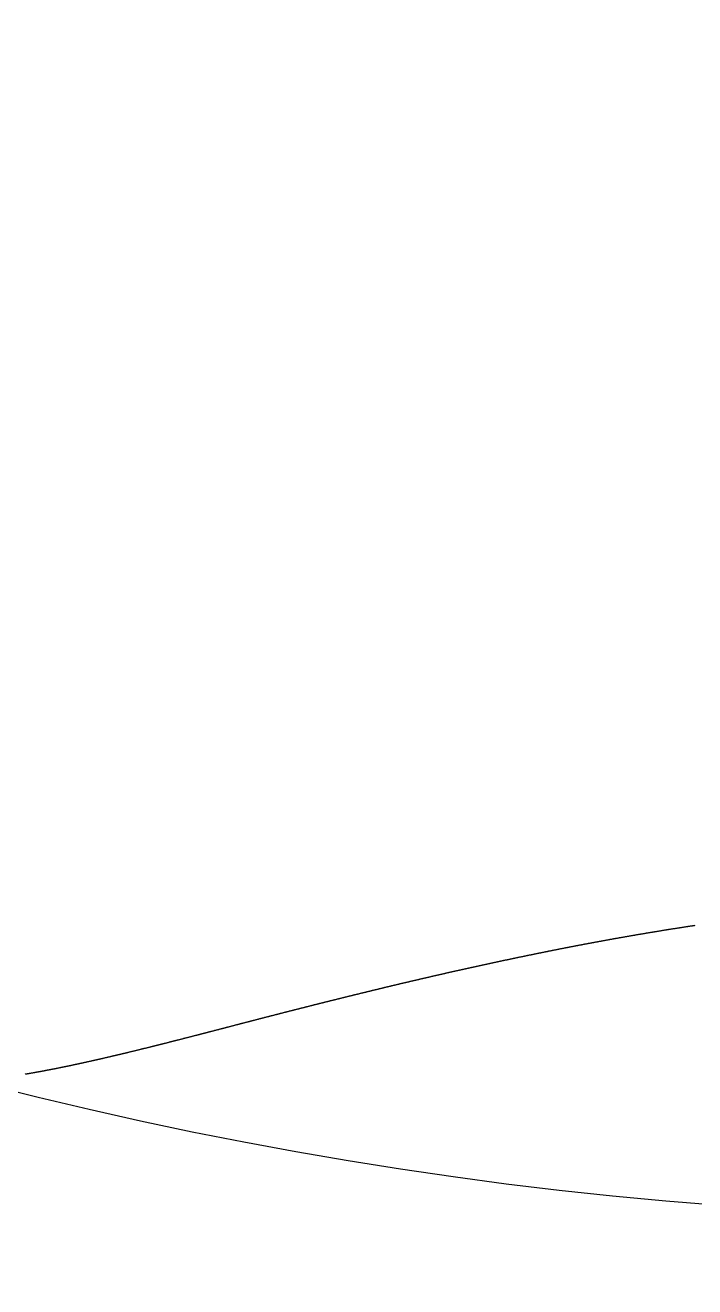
# Model space of a CAD drawing. Header units: millimetres. Extents: x 88 to 97873, y 32 to 55088.
# Drawn here: x 48449.294 to 48451.099, y 5102.381 to 5105.784 of the extents above; entities that cross this region are included whole.
import ezdxf

# ---------------------------------------------------------------- set-up
doc = ezdxf.new("R2010")
doc.units = ezdxf.units.MM
doc.header["$LTSCALE"] = 0.3

msp = doc.modelspace()

# ---------------------------------------------------------------- linework, layer by layer
msp.add_lwpolyline([(48449.2935, 5102.9549), (48449.2945, 5102.9551), (48449.2956, 5102.9553), (48449.2966, 5102.9555), (48449.2977, 5102.9557), (48449.2987, 5102.9558), (48449.2998, 5102.956), (48449.3008, 5102.9562), (48449.3019, 5102.9564), (48449.3029, 5102.9566), (48449.304, 5102.9567), (48449.305, 5102.9569), (48449.3061, 5102.9571), (48449.3071, 5102.9573), (48449.3082, 5102.9575), (48449.3093, 5102.9577), (48449.3103, 5102.9578), (48449.3114, 5102.958), (48449.3124, 5102.9582), (48449.3135, 5102.9584), (48449.3145, 5102.9586), (48449.3156, 5102.9588), (48449.3167, 5102.959), (48449.3177, 5102.9591), (48449.3188, 5102.9593), (48449.3198, 5102.9595), (48449.3209, 5102.9597), (48449.322, 5102.9599), (48449.323, 5102.9601), (48449.3241, 5102.9603), (48449.3251, 5102.9605), (48449.3262, 5102.9607), (48449.3273, 5102.9609), (48449.3283, 5102.9611), (48449.3294, 5102.9613), (48449.3305, 5102.9615), (48449.3315, 5102.9616), (48449.3326, 5102.9618), (48449.3337, 5102.962), (48449.3347, 5102.9622), (48449.3358, 5102.9624), (48449.3369, 5102.9626), (48449.3379, 5102.9628), (48449.339, 5102.963), (48449.3401, 5102.9632), (48449.3411, 5102.9634), (48449.3422, 5102.9636), (48449.3433, 5102.9638), (48449.3444, 5102.964), (48449.3454, 5102.9642), (48449.3465, 5102.9644), (48449.3476, 5102.9646), (48449.3487, 5102.9648), (48449.3497, 5102.965), (48449.3508, 5102.9652), (48449.3519, 5102.9655), (48449.353, 5102.9657), (48449.354, 5102.9659), (48449.3551, 5102.9661), (48449.3562, 5102.9663), (48449.3573, 5102.9665), (48449.3584, 5102.9667), (48449.3594, 5102.9669), (48449.3605, 5102.9671), (48449.3616, 5102.9673), (48449.3627, 5102.9675), (48449.3638, 5102.9677), (48449.3648, 5102.968), (48449.3659, 5102.9682), (48449.367, 5102.9684), (48449.3681, 5102.9686), (48449.3692, 5102.9688), (48449.3703, 5102.969), (48449.3713, 5102.9692), (48449.3724, 5102.9694), (48449.3735, 5102.9697), (48449.3746, 5102.9699), (48449.3757, 5102.9701), (48449.3768, 5102.9703), (48449.3779, 5102.9705), (48449.379, 5102.9707), (48449.38, 5102.971), (48449.3811, 5102.9712), (48449.3822, 5102.9714), (48449.3833, 5102.9716), (48449.3844, 5102.9718), (48449.3855, 5102.972), (48449.3866, 5102.9723), (48449.3877, 5102.9725), (48449.3888, 5102.9727), (48449.3899, 5102.9729), (48449.391, 5102.9731), (48449.3921, 5102.9734), (48449.3932, 5102.9736), (48449.3943, 5102.9738), (48449.3954, 5102.974), (48449.3965, 5102.9743), (48449.3976, 5102.9745), (48449.3987, 5102.9747), (48449.3998, 5102.9749), (48449.4009, 5102.9752), (48449.402, 5102.9754), (48449.4031, 5102.9756), (48449.4042, 5102.9758), (48449.4053, 5102.9761), (48449.4064, 5102.9763), (48449.4075, 5102.9765), (48449.4086, 5102.9768), (48449.4097, 5102.977), (48449.4108, 5102.9772), (48449.4119, 5102.9775), (48449.413, 5102.9777), (48449.4141, 5102.9779), (48449.4152, 5102.9781), (48449.4163, 5102.9784), (48449.4174, 5102.9786), (48449.4185, 5102.9788), (48449.4196, 5102.9791), (48449.4207, 5102.9793), (48449.4218, 5102.9795), (48449.4229, 5102.9798), (48449.4241, 5102.98), (48449.4252, 5102.9803), (48449.4263, 5102.9805), (48449.4274, 5102.9807), (48449.4285, 5102.981), (48449.4296, 5102.9812), (48449.4307, 5102.9814), (48449.4318, 5102.9817), (48449.433, 5102.9819), (48449.4341, 5102.9822), (48449.4352, 5102.9824), (48449.4363, 5102.9826), (48449.4374, 5102.9829), (48449.4385, 5102.9831), (48449.4396, 5102.9834), (48449.4408, 5102.9836), (48449.4419, 5102.9838), (48449.443, 5102.9841), (48449.4441, 5102.9843), (48449.4452, 5102.9846), (48449.4464, 5102.9848), (48449.4475, 5102.9851), (48449.4486, 5102.9853), (48449.4497, 5102.9855), (48449.4508, 5102.9858), (48449.452, 5102.986), (48449.4531, 5102.9863), (48449.4542, 5102.9865), (48449.4553, 5102.9868), (48449.4565, 5102.987), (48449.4576, 5102.9873), (48449.4587, 5102.9875), (48449.4598, 5102.9878), (48449.461, 5102.988), (48449.4621, 5102.9883), (48449.4632, 5102.9885), (48449.4643, 5102.9888), (48449.4655, 5102.989), (48449.4666, 5102.9893), (48449.4677, 5102.9895), (48449.4688, 5102.9898), (48449.47, 5102.99), (48449.4711, 5102.9903), (48449.4722, 5102.9905), (48449.4734, 5102.9908), (48449.4745, 5102.991), (48449.4756, 5102.9913), (48449.4768, 5102.9915), (48449.4779, 5102.9918), (48449.479, 5102.9921), (48449.4802, 5102.9923), (48449.4813, 5102.9926), (48449.4824, 5102.9928), (48449.4836, 5102.9931), (48449.4847, 5102.9933), (48449.4858, 5102.9936), (48449.487, 5102.9938), (48449.4881, 5102.9941), (48449.4893, 5102.9944), (48449.4904, 5102.9946), (48449.4915, 5102.9949), (48449.4927, 5102.9951), (48449.4938, 5102.9954), (48449.495, 5102.9957), (48449.4961, 5102.9959), (48449.4972, 5102.9962), (48449.4984, 5102.9964), (48449.4995, 5102.9967), (48449.5007, 5102.997), (48449.5018, 5102.9972), (48449.5029, 5102.9975), (48449.5041, 5102.9978), (48449.5052, 5102.998), (48449.5064, 5102.9983), (48449.5075, 5102.9985), (48449.5087, 5102.9988), (48449.5098, 5102.9991), (48449.511, 5102.9993), (48449.5121, 5102.9996), (48449.5133, 5102.9999), (48449.5144, 5103.0001), (48449.5155, 5103.0004), (48449.5167, 5103.0007), (48449.5178, 5103.0009), (48449.519, 5103.0012), (48449.5201, 5103.0015), (48449.5213, 5103.0017), (48449.5224, 5103.002), (48449.5236, 5103.0023), (48449.5247, 5103.0026), (48449.5259, 5103.0028), (48449.5271, 5103.0031), (48449.5282, 5103.0034), (48449.5294, 5103.0036), (48449.5305, 5103.0039), (48449.5317, 5103.0042), (48449.5328, 5103.0045), (48449.534, 5103.0047), (48449.5351, 5103.005), (48449.5363, 5103.0053), (48449.5374, 5103.0055), (48449.5386, 5103.0058), (48449.5398, 5103.0061), (48449.5409, 5103.0064), (48449.5421, 5103.0066), (48449.5432, 5103.0069), (48449.5444, 5103.0072), (48449.5456, 5103.0075), (48449.5467, 5103.0077), (48449.5479, 5103.008), (48449.549, 5103.0083), (48449.5502, 5103.0086), (48449.5514, 5103.0088), (48449.5525, 5103.0091), (48449.5537, 5103.0094), (48449.5549, 5103.0097), (48449.556, 5103.01), (48449.5572, 5103.0102), (48449.5583, 5103.0105), (48449.5595, 5103.0108), (48449.5607, 5103.0111), (48449.5618, 5103.0114), (48449.563, 5103.0116), (48449.5642, 5103.0119), (48449.5653, 5103.0122), (48449.5665, 5103.0125), (48449.5677, 5103.0128), (48449.5688, 5103.013), (48449.57, 5103.0133), (48449.5712, 5103.0136), (48449.5724, 5103.0139), (48449.5735, 5103.0142), (48449.5747, 5103.0145), (48449.5759, 5103.0147), (48449.577, 5103.015), (48449.5782, 5103.0153), (48449.5794, 5103.0156), (48449.5805, 5103.0159), (48449.5817, 5103.0162), (48449.5829, 5103.0164), (48449.5841, 5103.0167), (48449.5852, 5103.017), (48449.5864, 5103.0173), (48449.5876, 5103.0176), (48449.5888, 5103.0179), (48449.5899, 5103.0182), (48449.5911, 5103.0185), (48449.5923, 5103.0187), (48449.5935, 5103.019), (48449.5947, 5103.0193), (48449.5958, 5103.0196), (48449.597, 5103.0199), (48449.5982, 5103.0202), (48449.5994, 5103.0205), (48449.6005, 5103.0208), (48449.6017, 5103.0211), (48449.6029, 5103.0213), (48449.6041, 5103.0216), (48449.6053, 5103.0219), (48449.6065, 5103.0222), (48449.6076, 5103.0225), (48449.6088, 5103.0228), (48449.61, 5103.0231), (48449.6112, 5103.0234), (48449.6124, 5103.0237), (48449.6136, 5103.024), (48449.6147, 5103.0243), (48449.6159, 5103.0246), (48449.6171, 5103.0248), (48449.6183, 5103.0251), (48449.6195, 5103.0254), (48449.6207, 5103.0257), (48449.6219, 5103.026), (48449.623, 5103.0263), (48449.6242, 5103.0266), (48449.6254, 5103.0269), (48449.6266, 5103.0272), (48449.6278, 5103.0275), (48449.629, 5103.0278), (48449.6302, 5103.0281), (48449.6314, 5103.0284), (48449.6326, 5103.0287), (48449.6337, 5103.029), (48449.6349, 5103.0293), (48449.6361, 5103.0296), (48449.6373, 5103.0299), (48449.6385, 5103.0302), (48449.6397, 5103.0305), (48449.6409, 5103.0308), (48449.6421, 5103.0311), (48449.6433, 5103.0314), (48449.6445, 5103.0317), (48449.6457, 5103.032), (48449.6469, 5103.0323), (48449.6481, 5103.0326), (48449.6493, 5103.0329), (48449.6505, 5103.0332), (48449.6517, 5103.0335), (48449.6529, 5103.0338), (48449.6541, 5103.0341), (48449.6553, 5103.0344), (48449.6565, 5103.0347), (48449.6577, 5103.035), (48449.6589, 5103.0353), (48449.6601, 5103.0356), (48449.6613, 5103.0359), (48449.6625, 5103.0362), (48449.6637, 5103.0365), (48449.6649, 5103.0368), (48449.6661, 5103.0371), (48449.6673, 5103.0374), (48449.6685, 5103.0377), (48449.6697, 5103.038), (48449.6709, 5103.0383), (48449.6721, 5103.0386), (48449.6733, 5103.0389), (48449.6745, 5103.0392), (48449.6757, 5103.0395), (48449.6769, 5103.0398), (48449.6781, 5103.0401), (48449.6793, 5103.0404), (48449.6805, 5103.0408), (48449.6817, 5103.0411), (48449.6829, 5103.0414), (48449.6841, 5103.0417), (48449.6853, 5103.042), (48449.6865, 5103.0423), (48449.6878, 5103.0426), (48449.689, 5103.0429), (48449.6902, 5103.0432), (48449.6914, 5103.0435), (48449.6926, 5103.0438), (48449.6938, 5103.0441), (48449.695, 5103.0444), (48449.6962, 5103.0447), (48449.6974, 5103.0451), (48449.6986, 5103.0454), (48449.6999, 5103.0457), (48449.7011, 5103.046), (48449.7023, 5103.0463), (48449.7035, 5103.0466), (48449.7047, 5103.0469), (48449.7059, 5103.0472), (48449.7071, 5103.0475), (48449.7084, 5103.0478), (48449.7096, 5103.0482), (48449.7108, 5103.0485), (48449.712, 5103.0488), (48449.7132, 5103.0491), (48449.7144, 5103.0494), (48449.7156, 5103.0497), (48449.7169, 5103.05), (48449.7181, 5103.0503), (48449.7193, 5103.0507), (48449.7205, 5103.051), (48449.7217, 5103.0513), (48449.723, 5103.0516), (48449.7242, 5103.0519), (48449.7254, 5103.0522), (48449.7266, 5103.0525), (48449.7278, 5103.0528), (48449.7291, 5103.0532), (48449.7303, 5103.0535), (48449.7315, 5103.0538), (48449.7327, 5103.0541), (48449.7339, 5103.0544), (48449.7352, 5103.0547), (48449.7364, 5103.055), (48449.7376, 5103.0554), (48449.7388, 5103.0557), (48449.7401, 5103.056), (48449.7413, 5103.0563), (48449.7425, 5103.0566), (48449.7437, 5103.0569), (48449.745, 5103.0573), (48449.7462, 5103.0576), (48449.7474, 5103.0579), (48449.7486, 5103.0582), (48449.7499, 5103.0585), (48449.7511, 5103.0588), (48449.7523, 5103.0592), (48449.7536, 5103.0595), (48449.7548, 5103.0598), (48449.756, 5103.0601), (48449.7572, 5103.0604), (48449.7585, 5103.0607), (48449.7597, 5103.0611), (48449.7609, 5103.0614), (48449.7622, 5103.0617), (48449.7634, 5103.062), (48449.7646, 5103.0623), (48449.7659, 5103.0626), (48449.7671, 5103.063), (48449.7683, 5103.0633), (48449.7695, 5103.0636), (48449.7708, 5103.0639), (48449.772, 5103.0642), (48449.7732, 5103.0646), (48449.7745, 5103.0649), (48449.7757, 5103.0652), (48449.777, 5103.0655), (48449.7782, 5103.0658), (48449.7794, 5103.0662), (48449.7807, 5103.0665), (48449.7819, 5103.0668), (48449.7831, 5103.0671), (48449.7844, 5103.0674), (48449.7856, 5103.0678), (48449.7868, 5103.0681), (48449.7881, 5103.0684), (48449.7893, 5103.0687), (48449.7906, 5103.069), (48449.7918, 5103.0694), (48449.793, 5103.0697), (48449.7943, 5103.07), (48449.7955, 5103.0703), (48449.7967, 5103.0707), (48449.798, 5103.071), (48449.7992, 5103.0713), (48449.8005, 5103.0716), (48449.8017, 5103.0719), (48449.803, 5103.0723), (48449.8042, 5103.0726), (48449.8054, 5103.0729), (48449.8067, 5103.0732), (48449.8079, 5103.0736), (48449.8092, 5103.0739), (48449.8104, 5103.0742), (48449.8117, 5103.0745), (48449.8129, 5103.0748), (48449.8141, 5103.0752), (48449.8154, 5103.0755), (48449.8166, 5103.0758), (48449.8179, 5103.0761), (48449.8191, 5103.0765), (48449.8204, 5103.0768), (48449.8216, 5103.0771), (48449.8229, 5103.0774), (48449.8241, 5103.0778), (48449.8254, 5103.0781), (48449.8266, 5103.0784), (48449.8279, 5103.0787), (48449.8291, 5103.0791), (48449.8303, 5103.0794), (48449.8316, 5103.0797), (48449.8328, 5103.08), (48449.8341, 5103.0804), (48449.8353, 5103.0807), (48449.8366, 5103.081), (48449.8378, 5103.0813), (48449.8391, 5103.0817), (48449.8403, 5103.082), (48449.8416, 5103.0823), (48449.8429, 5103.0826), (48449.8441, 5103.083), (48449.8454, 5103.0833), (48449.8466, 5103.0836), (48449.8479, 5103.0839), (48449.8491, 5103.0843), (48449.8504, 5103.0846), (48449.8516, 5103.0849), (48449.8529, 5103.0852), (48449.8541, 5103.0856), (48449.8554, 5103.0859), (48449.8566, 5103.0862), (48449.8579, 5103.0865), (48449.8591, 5103.0869), (48449.8604, 5103.0872), (48449.8617, 5103.0875), (48449.8629, 5103.0879), (48449.8642, 5103.0882), (48449.8654, 5103.0885), (48449.8667, 5103.0888), (48449.8679, 5103.0892), (48449.8692, 5103.0895), (48449.8705, 5103.0898), (48449.8717, 5103.0901), (48449.873, 5103.0905), (48449.8742, 5103.0908), (48449.8755, 5103.0911), (48449.8768, 5103.0915), (48449.878, 5103.0918), (48449.8793, 5103.0921), (48449.8805, 5103.0924), (48449.8818, 5103.0928), (48449.8831, 5103.0931), (48449.8843, 5103.0934), (48449.8856, 5103.0937), (48449.8868, 5103.0941), (48449.8881, 5103.0944), (48449.8894, 5103.0947), (48449.8906, 5103.0951), (48449.8919, 5103.0954), (48449.8932, 5103.0957), (48449.8944, 5103.096), (48449.8957, 5103.0964), (48449.897, 5103.0967), (48449.8982, 5103.097), (48449.8995, 5103.0974), (48449.9008, 5103.0977), (48449.902, 5103.098), (48449.9033, 5103.0983), (48449.9045, 5103.0987), (48449.9058, 5103.099), (48449.9071, 5103.0993), (48449.9084, 5103.0997), (48449.9096, 5103.1), (48449.9109, 5103.1003), (48449.9122, 5103.1006), (48449.9134, 5103.101), (48449.9147, 5103.1013), (48449.916, 5103.1016), (48449.9172, 5103.102), (48449.9185, 5103.1023), (48449.9198, 5103.1026), (48449.921, 5103.1029), (48449.9223, 5103.1033), (48449.9236, 5103.1036), (48449.9248, 5103.1039), (48449.9261, 5103.1043), (48449.9274, 5103.1046), (48449.9287, 5103.1049), (48449.9299, 5103.1052), (48449.9312, 5103.1056), (48449.9325, 5103.1059), (48449.9337, 5103.1062), (48449.935, 5103.1066), (48449.9363, 5103.1069), (48449.9376, 5103.1072), (48449.9388, 5103.1075), (48449.9401, 5103.1079), (48449.9414, 5103.1082), (48449.9427, 5103.1085), (48449.9439, 5103.1089), (48449.9452, 5103.1092), (48449.9465, 5103.1095), (48449.9478, 5103.1098), (48449.949, 5103.1102), (48449.9503, 5103.1105), (48449.9516, 5103.1108), (48449.9529, 5103.1112), (48449.9541, 5103.1115), (48449.9554, 5103.1118), (48449.9567, 5103.1121), (48449.958, 5103.1125), (48449.9593, 5103.1128), (48449.9605, 5103.1131), (48449.9618, 5103.1135), (48449.9631, 5103.1138), (48449.9644, 5103.1141), (48449.9657, 5103.1145), (48449.9669, 5103.1148), (48449.9682, 5103.1151), (48449.9695, 5103.1154), (48449.9708, 5103.1158), (48449.9721, 5103.1161), (48449.9733, 5103.1164), (48449.9746, 5103.1168), (48449.9759, 5103.1171), (48449.9772, 5103.1174), (48449.9785, 5103.1177), (48449.9797, 5103.1181), (48449.981, 5103.1184), (48449.9823, 5103.1187), (48449.9836, 5103.1191), (48449.9849, 5103.1194), (48449.9862, 5103.1197), (48449.9874, 5103.12), (48449.9887, 5103.1204), (48449.99, 5103.1207), (48449.9913, 5103.121), (48449.9926, 5103.1214), (48449.9939, 5103.1217), (48449.9951, 5103.122), (48449.9964, 5103.1223), (48449.9977, 5103.1227), (48449.999, 5103.123), (48450.0003, 5103.1233), (48450.0016, 5103.1237), (48450.0029, 5103.124), (48450.0042, 5103.1243), (48450.0054, 5103.1247), (48450.0067, 5103.125), (48450.008, 5103.1253), (48450.0093, 5103.1256), (48450.0106, 5103.126), (48450.0119, 5103.1263), (48450.0132, 5103.1266), (48450.0145, 5103.127), (48450.0157, 5103.1273), (48450.017, 5103.1276), (48450.0183, 5103.1279), (48450.0196, 5103.1283), (48450.0209, 5103.1286), (48450.0222, 5103.1289), (48450.0235, 5103.1293), (48450.0248, 5103.1296), (48450.0261, 5103.1299), (48450.0274, 5103.1302), (48450.0287, 5103.1306), (48450.0299, 5103.1309), (48450.0312, 5103.1312), (48450.0325, 5103.1316), (48450.0338, 5103.1319), (48450.0351, 5103.1322), (48450.0364, 5103.1325), (48450.0377, 5103.1329), (48450.039, 5103.1332), (48450.0403, 5103.1335), (48450.0416, 5103.1339), (48450.0429, 5103.1342), (48450.0442, 5103.1345), (48450.0455, 5103.1348), (48450.0468, 5103.1352), (48450.0481, 5103.1355), (48450.0494, 5103.1358), (48450.0507, 5103.1362), (48450.0519, 5103.1365), (48450.0532, 5103.1368), (48450.0545, 5103.1371), (48450.0558, 5103.1375), (48450.0571, 5103.1378), (48450.0584, 5103.1381), (48450.0597, 5103.1384), (48450.061, 5103.1388), (48450.0623, 5103.1391), (48450.0636, 5103.1394), (48450.0649, 5103.1398), (48450.0662, 5103.1401), (48450.0675, 5103.1404), (48450.0688, 5103.1407), (48450.0701, 5103.1411), (48450.0714, 5103.1414), (48450.0727, 5103.1417), (48450.074, 5103.1421), (48450.0753, 5103.1424), (48450.0766, 5103.1427), (48450.0779, 5103.143), (48450.0792, 5103.1434), (48450.0805, 5103.1437), (48450.0818, 5103.144), (48450.0831, 5103.1443), (48450.0844, 5103.1447), (48450.0857, 5103.145), (48450.087, 5103.1453), (48450.0883, 5103.1457), (48450.0896, 5103.146), (48450.091, 5103.1463), (48450.0923, 5103.1466), (48450.0936, 5103.147), (48450.0949, 5103.1473), (48450.0962, 5103.1476), (48450.0975, 5103.148), (48450.0988, 5103.1483), (48450.1001, 5103.1486), (48450.1014, 5103.1489), (48450.1027, 5103.1493), (48450.104, 5103.1496), (48450.1053, 5103.1499), (48450.1066, 5103.1502), (48450.1079, 5103.1506), (48450.1092, 5103.1509), (48450.1105, 5103.1512), (48450.1118, 5103.1515), (48450.1131, 5103.1519), (48450.1145, 5103.1522), (48450.1158, 5103.1525), (48450.1171, 5103.1529), (48450.1184, 5103.1532), (48450.1197, 5103.1535), (48450.121, 5103.1538), (48450.1223, 5103.1542), (48450.1236, 5103.1545), (48450.1249, 5103.1548), (48450.1262, 5103.1551), (48450.1275, 5103.1555), (48450.1289, 5103.1558), (48450.1302, 5103.1561), (48450.1315, 5103.1564), (48450.1328, 5103.1568), (48450.1341, 5103.1571), (48450.1354, 5103.1574), (48450.1367, 5103.1577), (48450.138, 5103.1581), (48450.1393, 5103.1584), (48450.1407, 5103.1587), (48450.142, 5103.1591), (48450.1433, 5103.1594), (48450.1446, 5103.1597), (48450.1459, 5103.16), (48450.1472, 5103.1604), (48450.1485, 5103.1607), (48450.1499, 5103.161), (48450.1512, 5103.1613), (48450.1525, 5103.1617), (48450.1538, 5103.162), (48450.1551, 5103.1623), (48450.1564, 5103.1626), (48450.1577, 5103.163), (48450.1591, 5103.1633), (48450.1604, 5103.1636), (48450.1617, 5103.1639), (48450.163, 5103.1643), (48450.1643, 5103.1646), (48450.1656, 5103.1649), (48450.167, 5103.1652), (48450.1683, 5103.1656), (48450.1696, 5103.1659), (48450.1709, 5103.1662), (48450.1722, 5103.1665), (48450.1735, 5103.1669), (48450.1749, 5103.1672), (48450.1762, 5103.1675), (48450.1775, 5103.1678), (48450.1788, 5103.1682), (48450.1801, 5103.1685), (48450.1815, 5103.1688), (48450.1828, 5103.1691), (48450.1841, 5103.1695), (48450.1854, 5103.1698), (48450.1867, 5103.1701), (48450.1881, 5103.1704), (48450.1894, 5103.1707), (48450.1907, 5103.1711), (48450.192, 5103.1714), (48450.1933, 5103.1717), (48450.1947, 5103.172), (48450.196, 5103.1724), (48450.1973, 5103.1727), (48450.1986, 5103.173), (48450.1999, 5103.1733), (48450.2013, 5103.1737), (48450.2026, 5103.174), (48450.2039, 5103.1743), (48450.2052, 5103.1746), (48450.2066, 5103.175), (48450.2079, 5103.1753), (48450.2092, 5103.1756), (48450.2105, 5103.1759), (48450.2119, 5103.1762), (48450.2132, 5103.1766), (48450.2145, 5103.1769), (48450.2158, 5103.1772), (48450.2172, 5103.1775), (48450.2185, 5103.1779), (48450.2198, 5103.1782), (48450.2211, 5103.1785), (48450.2225, 5103.1788), (48450.2238, 5103.1791), (48450.2251, 5103.1795), (48450.2264, 5103.1798), (48450.2278, 5103.1801), (48450.2291, 5103.1804), (48450.2304, 5103.1808), (48450.2317, 5103.1811), (48450.2331, 5103.1814), (48450.2344, 5103.1817), (48450.2357, 5103.182), (48450.2371, 5103.1824), (48450.2384, 5103.1827), (48450.2397, 5103.183), (48450.241, 5103.1833), (48450.2424, 5103.1837), (48450.2437, 5103.184), (48450.245, 5103.1843), (48450.2464, 5103.1846), (48450.2477, 5103.1849), (48450.249, 5103.1853), (48450.2504, 5103.1856), (48450.2517, 5103.1859), (48450.253, 5103.1862), (48450.2543, 5103.1865), (48450.2557, 5103.1869), (48450.257, 5103.1872), (48450.2583, 5103.1875), (48450.2597, 5103.1878), (48450.261, 5103.1881), (48450.2623, 5103.1885), (48450.2637, 5103.1888), (48450.265, 5103.1891), (48450.2663, 5103.1894), (48450.2677, 5103.1897), (48450.269, 5103.1901), (48450.2703, 5103.1904), (48450.2717, 5103.1907), (48450.273, 5103.191), (48450.2743, 5103.1913), (48450.2757, 5103.1917), (48450.277, 5103.192), (48450.2783, 5103.1923), (48450.2797, 5103.1926), (48450.281, 5103.1929), (48450.2823, 5103.1933), (48450.2837, 5103.1936), (48450.285, 5103.1939), (48450.2863, 5103.1942), (48450.2877, 5103.1945), (48450.289, 5103.1948), (48450.2904, 5103.1952), (48450.2917, 5103.1955), (48450.293, 5103.1958), (48450.2944, 5103.1961), (48450.2957, 5103.1964), (48450.297, 5103.1968), (48450.2984, 5103.1971), (48450.2997, 5103.1974), (48450.3011, 5103.1977), (48450.3024, 5103.198), (48450.3037, 5103.1983), (48450.3051, 5103.1987), (48450.3064, 5103.199), (48450.3077, 5103.1993), (48450.3091, 5103.1996), (48450.3104, 5103.1999), (48450.3118, 5103.2002), (48450.3131, 5103.2006), (48450.3144, 5103.2009), (48450.3158, 5103.2012), (48450.3171, 5103.2015), (48450.3185, 5103.2018), (48450.3198, 5103.2021), (48450.3211, 5103.2025), (48450.3225, 5103.2028), (48450.3238, 5103.2031), (48450.3252, 5103.2034), (48450.3265, 5103.2037), (48450.3279, 5103.204), (48450.3292, 5103.2044), (48450.3305, 5103.2047), (48450.3319, 5103.205), (48450.3332, 5103.2053), (48450.3346, 5103.2056), (48450.3359, 5103.2059), (48450.3373, 5103.2063), (48450.3386, 5103.2066), (48450.3399, 5103.2069), (48450.3413, 5103.2072), (48450.3426, 5103.2075), (48450.344, 5103.2078), (48450.3453, 5103.2081), (48450.3467, 5103.2085), (48450.348, 5103.2088), (48450.3493, 5103.2091), (48450.3507, 5103.2094), (48450.352, 5103.2097), (48450.3534, 5103.21), (48450.3547, 5103.2103), (48450.3561, 5103.2107), (48450.3574, 5103.211), (48450.3588, 5103.2113), (48450.3601, 5103.2116), (48450.3615, 5103.2119), (48450.3628, 5103.2122), (48450.3642, 5103.2125), (48450.3655, 5103.2129), (48450.3668, 5103.2132), (48450.3682, 5103.2135), (48450.3695, 5103.2138), (48450.3709, 5103.2141), (48450.3722, 5103.2144), (48450.3736, 5103.2147), (48450.3749, 5103.215), (48450.3763, 5103.2154), (48450.3776, 5103.2157), (48450.379, 5103.216), (48450.3803, 5103.2163), (48450.3817, 5103.2166), (48450.383, 5103.2169), (48450.3844, 5103.2172), (48450.3857, 5103.2175), (48450.3871, 5103.2179), (48450.3884, 5103.2182), (48450.3898, 5103.2185), (48450.3911, 5103.2188), (48450.3925, 5103.2191), (48450.3938, 5103.2194), (48450.3952, 5103.2197), (48450.3965, 5103.22), (48450.3979, 5103.2203), (48450.3992, 5103.2206), (48450.4006, 5103.221), (48450.4019, 5103.2213), (48450.4033, 5103.2216), (48450.4046, 5103.2219), (48450.406, 5103.2222), (48450.4073, 5103.2225), (48450.4087, 5103.2228), (48450.41, 5103.2231), (48450.4114, 5103.2234), (48450.4128, 5103.2237), (48450.4141, 5103.2241), (48450.4155, 5103.2244), (48450.4168, 5103.2247), (48450.4182, 5103.225), (48450.4195, 5103.2253), (48450.4209, 5103.2256), (48450.4222, 5103.2259), (48450.4236, 5103.2262), (48450.4249, 5103.2265), (48450.4263, 5103.2268), (48450.4277, 5103.2271), (48450.429, 5103.2275), (48450.4304, 5103.2278), (48450.4317, 5103.2281), (48450.4331, 5103.2284), (48450.4344, 5103.2287), (48450.4358, 5103.229), (48450.4371, 5103.2293), (48450.4385, 5103.2296), (48450.4399, 5103.2299), (48450.4412, 5103.2302), (48450.4426, 5103.2305), (48450.4439, 5103.2308), (48450.4453, 5103.2311), (48450.4466, 5103.2314), (48450.448, 5103.2318), (48450.4494, 5103.2321), (48450.4507, 5103.2324), (48450.4521, 5103.2327), (48450.4534, 5103.233), (48450.4548, 5103.2333), (48450.4561, 5103.2336), (48450.4575, 5103.2339), (48450.4589, 5103.2342), (48450.4602, 5103.2345), (48450.4616, 5103.2348), (48450.4629, 5103.2351), (48450.4643, 5103.2354), (48450.4657, 5103.2357), (48450.467, 5103.236), (48450.4684, 5103.2363), (48450.4697, 5103.2366), (48450.4711, 5103.2369), (48450.4725, 5103.2372), (48450.4738, 5103.2375), (48450.4752, 5103.2378), (48450.4765, 5103.2382), (48450.4779, 5103.2385), (48450.4793, 5103.2388), (48450.4806, 5103.2391), (48450.482, 5103.2394), (48450.4833, 5103.2397), (48450.4847, 5103.24), (48450.4861, 5103.2403), (48450.4874, 5103.2406), (48450.4888, 5103.2409), (48450.4902, 5103.2412), (48450.4915, 5103.2415), (48450.4929, 5103.2418), (48450.4942, 5103.2421), (48450.4956, 5103.2424), (48450.497, 5103.2427), (48450.4983, 5103.243), (48450.4997, 5103.2433), (48450.5011, 5103.2436), (48450.5024, 5103.2439), (48450.5038, 5103.2442), (48450.5052, 5103.2445), (48450.5065, 5103.2448), (48450.5079, 5103.2451), (48450.5093, 5103.2454), (48450.5106, 5103.2457), (48450.512, 5103.246), (48450.5133, 5103.2463), (48450.5147, 5103.2466), (48450.5161, 5103.2469), (48450.5174, 5103.2472), (48450.5188, 5103.2475), (48450.5202, 5103.2478), (48450.5215, 5103.2481), (48450.5229, 5103.2484), (48450.5243, 5103.2487), (48450.5256, 5103.249), (48450.527, 5103.2493), (48450.5284, 5103.2496), (48450.5297, 5103.2499), (48450.5311, 5103.2502), (48450.5325, 5103.2505), (48450.5338, 5103.2508), (48450.5352, 5103.2511), (48450.5366, 5103.2514), (48450.5379, 5103.2517), (48450.5393, 5103.252), (48450.5407, 5103.2523), (48450.5421, 5103.2526), (48450.5434, 5103.2529), (48450.5448, 5103.2532), (48450.5462, 5103.2535), (48450.5475, 5103.2538), (48450.5489, 5103.254), (48450.5503, 5103.2543), (48450.5516, 5103.2546), (48450.553, 5103.2549), (48450.5544, 5103.2552), (48450.5557, 5103.2555), (48450.5571, 5103.2558), (48450.5585, 5103.2561), (48450.5599, 5103.2564), (48450.5612, 5103.2567), (48450.5626, 5103.257), (48450.564, 5103.2573), (48450.5653, 5103.2576), (48450.5667, 5103.2579), (48450.5681, 5103.2582), (48450.5694, 5103.2585), (48450.5708, 5103.2588), (48450.5722, 5103.2591), (48450.5736, 5103.2594), (48450.5749, 5103.2596), (48450.5763, 5103.2599), (48450.5777, 5103.2602), (48450.5791, 5103.2605), (48450.5804, 5103.2608), (48450.5818, 5103.2611), (48450.5832, 5103.2614), (48450.5845, 5103.2617), (48450.5859, 5103.262), (48450.5873, 5103.2623), (48450.5887, 5103.2626), (48450.59, 5103.2629), (48450.5914, 5103.2632), (48450.5928, 5103.2634), (48450.5942, 5103.2637), (48450.5955, 5103.264), (48450.5969, 5103.2643), (48450.5983, 5103.2646), (48450.5997, 5103.2649), (48450.601, 5103.2652), (48450.6024, 5103.2655), (48450.6038, 5103.2658), (48450.6051, 5103.2661), (48450.6065, 5103.2663), (48450.6079, 5103.2666), (48450.6093, 5103.2669), (48450.6106, 5103.2672), (48450.612, 5103.2675), (48450.6134, 5103.2678), (48450.6148, 5103.2681), (48450.6162, 5103.2684), (48450.6175, 5103.2687), (48450.6189, 5103.2689), (48450.6203, 5103.2692), (48450.6217, 5103.2695), (48450.623, 5103.2698), (48450.6244, 5103.2701), (48450.6258, 5103.2704), (48450.6272, 5103.2707), (48450.6285, 5103.271), (48450.6299, 5103.2712), (48450.6313, 5103.2715), (48450.6327, 5103.2718), (48450.6341, 5103.2721), (48450.6354, 5103.2724), (48450.6368, 5103.2727), (48450.6382, 5103.273), (48450.6396, 5103.2733), (48450.6409, 5103.2735), (48450.6423, 5103.2738), (48450.6437, 5103.2741), (48450.6451, 5103.2744), (48450.6465, 5103.2747), (48450.6478, 5103.275), (48450.6492, 5103.2752), (48450.6506, 5103.2755), (48450.652, 5103.2758), (48450.6534, 5103.2761), (48450.6547, 5103.2764), (48450.6561, 5103.2767), (48450.6575, 5103.2769), (48450.6589, 5103.2772), (48450.6602, 5103.2775), (48450.6616, 5103.2778), (48450.663, 5103.2781), (48450.6644, 5103.2784), (48450.6658, 5103.2786), (48450.6672, 5103.2789), (48450.6685, 5103.2792), (48450.6699, 5103.2795), (48450.6713, 5103.2798), (48450.6727, 5103.2801), (48450.6741, 5103.2803), (48450.6754, 5103.2806), (48450.6768, 5103.2809), (48450.6782, 5103.2812), (48450.6796, 5103.2815), (48450.681, 5103.2817), (48450.6823, 5103.282), (48450.6837, 5103.2823), (48450.6851, 5103.2826), (48450.6865, 5103.2829), (48450.6879, 5103.2831), (48450.6893, 5103.2834), (48450.6906, 5103.2837), (48450.692, 5103.284), (48450.6934, 5103.2843), (48450.6948, 5103.2845), (48450.6962, 5103.2848), (48450.6976, 5103.2851), (48450.6989, 5103.2854), (48450.7003, 5103.2856), (48450.7017, 5103.2859), (48450.7031, 5103.2862), (48450.7045, 5103.2865), (48450.7059, 5103.2868), (48450.7072, 5103.287), (48450.7086, 5103.2873), (48450.71, 5103.2876), (48450.7114, 5103.2879), (48450.7128, 5103.2881), (48450.7142, 5103.2884), (48450.7155, 5103.2887), (48450.7169, 5103.289), (48450.7183, 5103.2892), (48450.7197, 5103.2895), (48450.7211, 5103.2898), (48450.7225, 5103.2901), (48450.7239, 5103.2903), (48450.7252, 5103.2906), (48450.7266, 5103.2909), (48450.728, 5103.2912), (48450.7294, 5103.2914), (48450.7308, 5103.2917), (48450.7322, 5103.292), (48450.7336, 5103.2923), (48450.7349, 5103.2925), (48450.7363, 5103.2928), (48450.7377, 5103.2931), (48450.7391, 5103.2933), (48450.7405, 5103.2936), (48450.7419, 5103.2939), (48450.7433, 5103.2942), (48450.7447, 5103.2944), (48450.746, 5103.2947), (48450.7474, 5103.295), (48450.7488, 5103.2952), (48450.7502, 5103.2955), (48450.7516, 5103.2958), (48450.753, 5103.2961), (48450.7544, 5103.2963), (48450.7558, 5103.2966), (48450.7571, 5103.2969), (48450.7585, 5103.2971), (48450.7599, 5103.2974), (48450.7613, 5103.2977), (48450.7627, 5103.298), (48450.7641, 5103.2982), (48450.7655, 5103.2985), (48450.7669, 5103.2988), (48450.7682, 5103.299), (48450.7696, 5103.2993), (48450.771, 5103.2996), (48450.7724, 5103.2998), (48450.7738, 5103.3001), (48450.7752, 5103.3004), (48450.7766, 5103.3006), (48450.778, 5103.3009), (48450.7794, 5103.3012), (48450.7808, 5103.3014), (48450.7821, 5103.3017), (48450.7835, 5103.302), (48450.7849, 5103.3022), (48450.7863, 5103.3025), (48450.7877, 5103.3028), (48450.7891, 5103.303), (48450.7905, 5103.3033), (48450.7919, 5103.3036), (48450.7933, 5103.3038), (48450.7947, 5103.3041), (48450.796, 5103.3043), (48450.7974, 5103.3046), (48450.7988, 5103.3049), (48450.8002, 5103.3051), (48450.8016, 5103.3054), (48450.803, 5103.3057), (48450.8044, 5103.3059), (48450.8058, 5103.3062), (48450.8072, 5103.3065), (48450.8086, 5103.3067), (48450.81, 5103.307), (48450.8114, 5103.3072), (48450.8127, 5103.3075), (48450.8141, 5103.3078), (48450.8155, 5103.308), (48450.8169, 5103.3083), (48450.8183, 5103.3085), (48450.8197, 5103.3088), (48450.8211, 5103.3091), (48450.8225, 5103.3093), (48450.8239, 5103.3096), (48450.8253, 5103.3098), (48450.8267, 5103.3101), (48450.8281, 5103.3104), (48450.8295, 5103.3106), (48450.8308, 5103.3109), (48450.8322, 5103.3111), (48450.8336, 5103.3114), (48450.835, 5103.3117), (48450.8364, 5103.3119), (48450.8378, 5103.3122), (48450.8392, 5103.3124), (48450.8406, 5103.3127), (48450.842, 5103.3129), (48450.8434, 5103.3132), (48450.8448, 5103.3135), (48450.8462, 5103.3137), (48450.8476, 5103.314), (48450.849, 5103.3142), (48450.8504, 5103.3145), (48450.8518, 5103.3147), (48450.8532, 5103.315), (48450.8545, 5103.3153), (48450.8559, 5103.3155), (48450.8573, 5103.3158), (48450.8587, 5103.316), (48450.8601, 5103.3163), (48450.8615, 5103.3165), (48450.8629, 5103.3168), (48450.8643, 5103.317), (48450.8657, 5103.3173), (48450.8671, 5103.3175), (48450.8685, 5103.3178), (48450.8699, 5103.318), (48450.8713, 5103.3183), (48450.8727, 5103.3185), (48450.8741, 5103.3188), (48450.8755, 5103.3191), (48450.8769, 5103.3193), (48450.8783, 5103.3196), (48450.8797, 5103.3198), (48450.8811, 5103.3201), (48450.8825, 5103.3203), (48450.8839, 5103.3206), (48450.8853, 5103.3208), (48450.8866, 5103.3211), (48450.888, 5103.3213), (48450.8894, 5103.3216), (48450.8908, 5103.3218), (48450.8922, 5103.3221), (48450.8936, 5103.3223), (48450.895, 5103.3226), (48450.8964, 5103.3228), (48450.8978, 5103.323), (48450.8992, 5103.3233), (48450.9006, 5103.3235), (48450.902, 5103.3238), (48450.9034, 5103.324), (48450.9048, 5103.3243), (48450.9062, 5103.3245), (48450.9076, 5103.3248), (48450.909, 5103.325), (48450.9104, 5103.3253), (48450.9118, 5103.3255), (48450.9132, 5103.3258), (48450.9146, 5103.326), (48450.916, 5103.3263), (48450.9174, 5103.3265), (48450.9188, 5103.3267), (48450.9202, 5103.327), (48450.9216, 5103.3272), (48450.923, 5103.3275), (48450.9244, 5103.3277), (48450.9258, 5103.328), (48450.9272, 5103.3282), (48450.9286, 5103.3284), (48450.93, 5103.3287), (48450.9314, 5103.3289), (48450.9328, 5103.3292), (48450.9342, 5103.3294), (48450.9356, 5103.3297), (48450.937, 5103.3299), (48450.9384, 5103.3301), (48450.9398, 5103.3304), (48450.9412, 5103.3306), (48450.9426, 5103.3309), (48450.944, 5103.3311), (48450.9454, 5103.3313), (48450.9468, 5103.3316), (48450.9482, 5103.3318), (48450.9496, 5103.3321), (48450.951, 5103.3323), (48450.9524, 5103.3325), (48450.9538, 5103.3328), (48450.9552, 5103.333), (48450.9566, 5103.3333), (48450.958, 5103.3335), (48450.9594, 5103.3337), (48450.9608, 5103.334), (48450.9622, 5103.3342), (48450.9636, 5103.3344), (48450.965, 5103.3347), (48450.9664, 5103.3349), (48450.9678, 5103.3351), (48450.9692, 5103.3354), (48450.9706, 5103.3356), (48450.972, 5103.3359), (48450.9734, 5103.3361), (48450.9748, 5103.3363), (48450.9762, 5103.3366), (48450.9776, 5103.3368), (48450.979, 5103.337), (48450.9804, 5103.3373), (48450.9818, 5103.3375), (48450.9832, 5103.3377), (48450.9846, 5103.338), (48450.986, 5103.3382), (48450.9874, 5103.3384), (48450.9888, 5103.3387), (48450.9902, 5103.3389), (48450.9916, 5103.3391), (48450.993, 5103.3393), (48450.9944, 5103.3396), (48450.9958, 5103.3398), (48450.9972, 5103.34), (48450.9986, 5103.3403), (48451, 5103.3405), (48451.0014, 5103.3407), (48451.0028, 5103.341), (48451.0042, 5103.3412), (48451.0056, 5103.3414), (48451.007, 5103.3416), (48451.0084, 5103.3419), (48451.0098, 5103.3421), (48451.0112, 5103.3423), (48451.0126, 5103.3426), (48451.014, 5103.3428), (48451.0154, 5103.343), (48451.0169, 5103.3432), (48451.0183, 5103.3435), (48451.0197, 5103.3437), (48451.0211, 5103.3439), (48451.0225, 5103.3441), (48451.0239, 5103.3444), (48451.0253, 5103.3446), (48451.0267, 5103.3448), (48451.0281, 5103.3451), (48451.0295, 5103.3453), (48451.0309, 5103.3455), (48451.0323, 5103.3457), (48451.0337, 5103.3459), (48451.0351, 5103.3462), (48451.0365, 5103.3464), (48451.0379, 5103.3466), (48451.0393, 5103.3468), (48451.0407, 5103.3471), (48451.0421, 5103.3473), (48451.0435, 5103.3475), (48451.0449, 5103.3477), (48451.0463, 5103.3479), (48451.0477, 5103.3482), (48451.0491, 5103.3484), (48451.0505, 5103.3486), (48451.0519, 5103.3488), (48451.0533, 5103.3491), (48451.0548, 5103.3493), (48451.0562, 5103.3495), (48451.0576, 5103.3497), (48451.059, 5103.3499), (48451.0604, 5103.3501), (48451.0618, 5103.3504), (48451.0632, 5103.3506), (48451.0646, 5103.3508), (48451.066, 5103.351), (48451.0674, 5103.3512), (48451.0688, 5103.3515), (48451.0702, 5103.3517), (48451.0716, 5103.3519), (48451.073, 5103.3521), (48451.0744, 5103.3523), (48451.0758, 5103.3525), (48451.0772, 5103.3528), (48451.0786, 5103.353), (48451.08, 5103.3532), (48451.0814, 5103.3534), (48451.0828, 5103.3536), (48451.0843, 5103.3538), (48451.0857, 5103.354), (48451.0871, 5103.3543), (48451.0885, 5103.3545), (48451.0899, 5103.3547), (48451.0913, 5103.3549), (48451.0927, 5103.3551), (48451.0941, 5103.3553), (48451.0955, 5103.3555), (48451.0969, 5103.3557), (48451.0983, 5103.356), (48451.0997, 5103.3562)])
for radius in [18.5479, 14.363, 11.4141]:
    msp.add_circle((48452.044, 5113.9807), radius)

doc.saveas('drawing.dxf')
